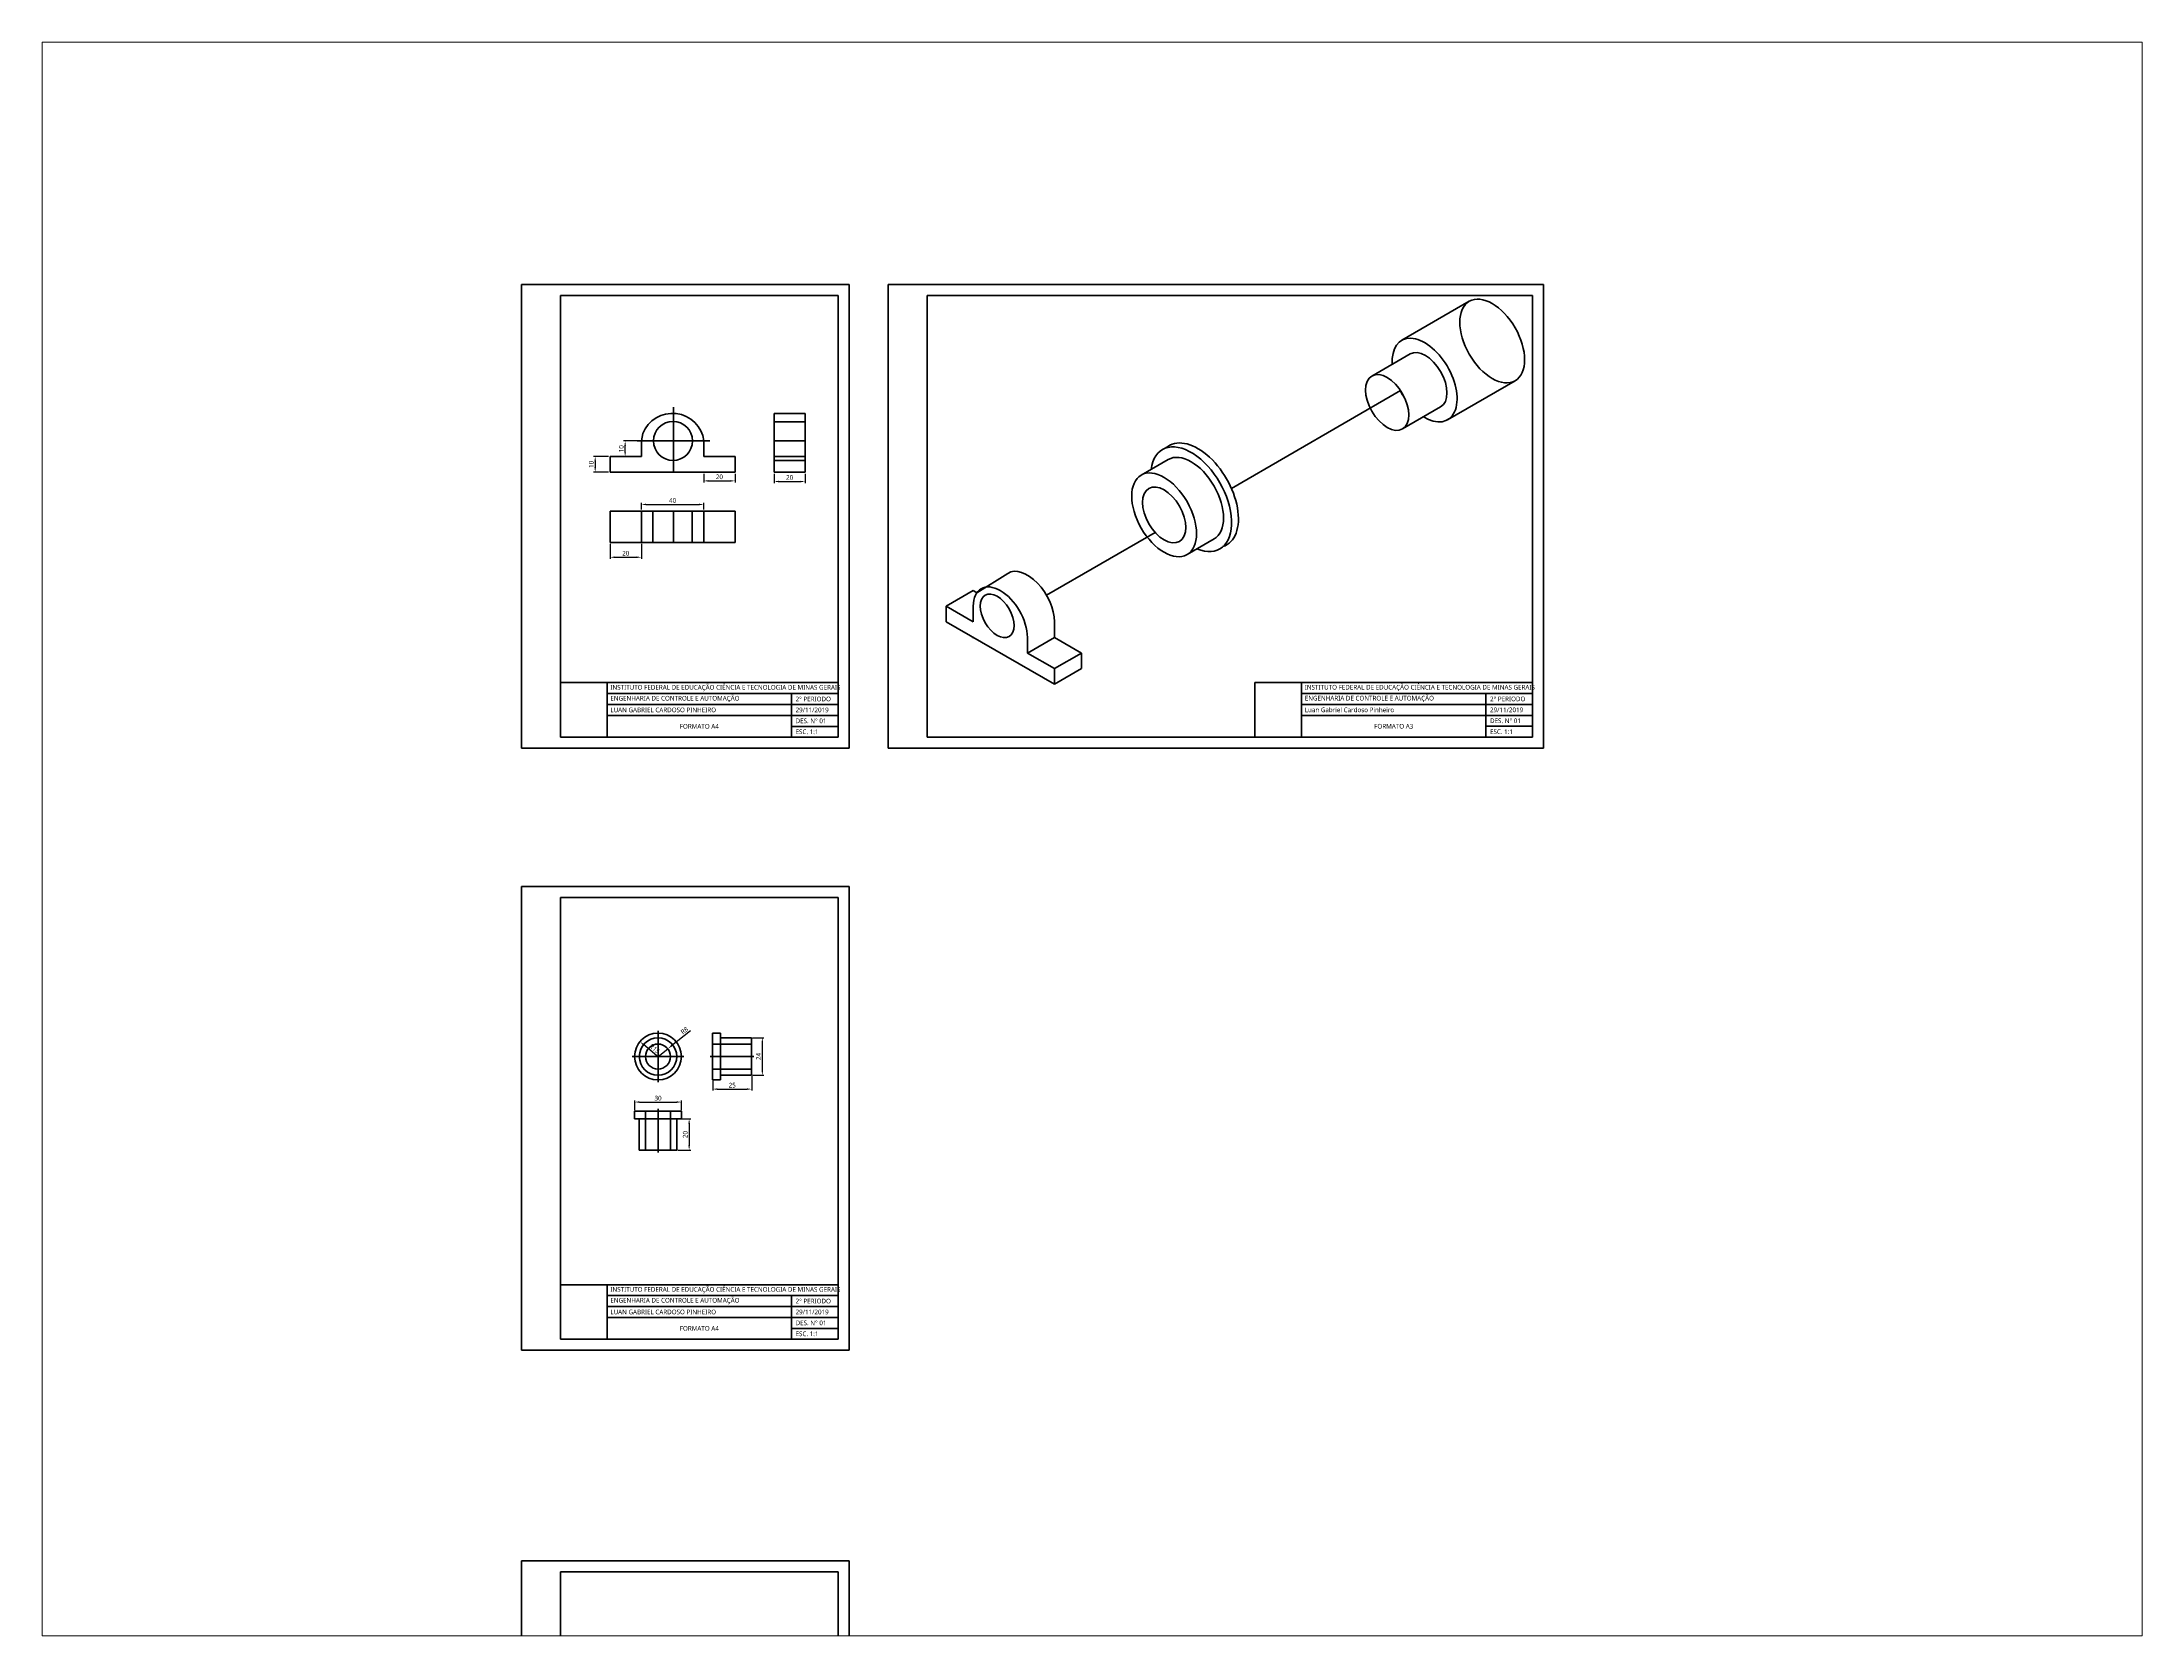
# Paper-space layout 'Layout1' of a CAD drawing. Header units: millimetres. Extents: x 26 to 231, y 20 to 176.
# The model-space entities are those that its viewports show. They can reach past a viewport. Long polylines and large blocks are cut down to what shows.
import ezdxf

# ---------------------------------------------------------------- set-up
doc = ezdxf.new("R2010")
doc.units = ezdxf.units.MM
for name, pattern in [('DASHDOT2', [12.7, 6.35, -3.175, 0, -3.175]), ('DASHED2', [9.525, 6.35, -3.175]), ('TRAÇOPONTO2', [12.7, 6.35, -3.175, 0, -3.175])]:
    doc.linetypes.add(name, pattern=pattern)
for name, color, linetype, lineweight in [('Continua Estreita', 4, 'Continuous', 50), ('Continua Larga', 3, 'Continuous', 70), ('Cotas', 3, 'Continuous', 50)]:
    doc.layers.add(name, color=color, linetype=linetype, lineweight=lineweight)
for name, color, linetype, lineweight, plot in [('Texto', 3, 'Continuous', 70, False), ('Tracejada Larga', 1, 'DASHED2', 70, False), ('Traço ponto estreita', 2, 'TRAÇOPONTO2', 50, False), ('TraçoPonto Estreita', 2, 'DASHDOT2', 50, False)]:
    doc.layers.add(name, color=color, linetype=linetype, lineweight=lineweight, plot=plot)
doc.styles.add('Luan', font='trebuc.ttf', dxfattribs={"height": 3})
doc.styles.add('Matheus_Aganete', font='trebuc.ttf', dxfattribs={"height": 3})
doc.dimstyles.new('Luan', dxfattribs={"dimtxt": 3, "dimasz": 3, "dimexe": 1, "dimexo": 1, "dimgap": 1, "dimtad": 1, "dimtxsty": 'Luan', "dimcen": 0, "dimadec": 0, "dimazin": 0, "dimtfac": 1, "dimtmove": 0, "dimatfit": 3, "dimfxl": 1, "dimarcsym": 0})
doc.dimstyles.new('Matheus', dxfattribs={"dimtxt": 3, "dimasz": 3, "dimexe": 1, "dimexo": 0.6245, "dimgap": 1, "dimtad": 1, "dimtxsty": 'Matheus_Aganete', "dimcen": 0, "dimadec": 0, "dimazin": 0, "dimtfac": 1, "dimtmove": 0, "dimatfit": 3, "dimfxl": 1, "dimarcsym": 0})

# ---------------------------------------------------------------- blocks, each defined once
blk = doc.blocks.new('*D6')
at = {"layer": 'Continua Larga', "color": 0, "lineweight": -2, "transparency": 16777216}
blk.add_line((1096.6, 2058.1), (1088, 2065.2), dxfattribs=at)
at = {"layer": 'Continua Larga', "color": 0, "transparency": 16777216}
blk.add_solid([(1088.3, 2065.5), (1087.7, 2064.8), (1085.6, 2067.1)], dxfattribs=at)
at = {"layer": 'Defpoints', "color": 0, "transparency": 16777216}
for p in [(1085.6, 2067.1), (1097.3, 2057.6)]:
    blk.add_point(p, dxfattribs=at)
at = {"layer": 'Continua Larga', "color": 0, "transparency": 16777216, "insert": (1095.1, 2062.6), "char_height": 3, "attachment_point": 5, "rotation": 320.6874, "style": 'Matheus_Aganete'}
blk.add_mtext('R15', dxfattribs=at)
blk = doc.blocks.new('*D7')
at = {"layer": 'Continua Larga', "color": 0, "lineweight": -2, "transparency": 16777216}
for p, q in [((1157.9, 2069.6), (1165.1, 2069.6)), ((1164.1, 2066.6), (1164.1, 2048.6)), ((1157.9, 2045.6), (1165.1, 2045.6))]:
    blk.add_line(p, q, dxfattribs=at)
at = {"layer": 'Continua Larga', "color": 0, "transparency": 16777216}
for points in [[(1163.6, 2066.6), (1164.6, 2066.6), (1164.1, 2069.6)], [(1163.6, 2048.6), (1164.6, 2048.6), (1164.1, 2045.6)]]:
    blk.add_solid(points, dxfattribs=at)
at = {"layer": 'Defpoints', "color": 0, "transparency": 16777216}
for p in [(1157.3, 2069.6), (1157.3, 2045.6), (1164.1, 2045.6)]:
    blk.add_point(p, dxfattribs=at)
at = {"layer": 'Continua Larga', "color": 0, "transparency": 16777216, "insert": (1161.6, 2057.6), "char_height": 3, "attachment_point": 5, "rotation": 90, "style": 'Matheus_Aganete'}
blk.add_mtext('24', dxfattribs=at)
blk = doc.blocks.new('*D8')
at = {"layer": 'Continua Larga', "color": 0, "lineweight": -2, "transparency": 16777216}
for p, q in [((1082.3, 2023.2), (1082.3, 2029.4)), ((1085.3, 2028.4), (1109.3, 2028.4)), ((1112.3, 2023.2), (1112.3, 2029.4))]:
    blk.add_line(p, q, dxfattribs=at)
at = {"layer": 'Continua Larga', "color": 0, "transparency": 16777216}
for points in [[(1085.3, 2028.9), (1085.3, 2027.9), (1082.3, 2028.4)], [(1109.3, 2028.9), (1109.3, 2027.9), (1112.3, 2028.4)]]:
    blk.add_solid(points, dxfattribs=at)
at = {"layer": 'Defpoints', "color": 0, "transparency": 16777216}
for p in [(1082.3, 2022.6), (1112.3, 2028.4), (1112.3, 2022.6)]:
    blk.add_point(p, dxfattribs=at)
at = {"layer": 'Continua Larga', "color": 0, "transparency": 16777216, "insert": (1097.3, 2030.9), "char_height": 3, "attachment_point": 5, "style": 'Matheus_Aganete'}
blk.add_mtext('30', dxfattribs=at)
blk = doc.blocks.new('*D9')
at = {"layer": 'Continua Larga', "color": 0, "lineweight": -2, "transparency": 16777216}
for p, q in [((1132.3, 2041.9), (1132.3, 2035.7)), ((1135.3, 2036.7), (1154.3, 2036.7)), ((1157.3, 2044.9), (1157.3, 2035.7))]:
    blk.add_line(p, q, dxfattribs=at)
at = {"layer": 'Continua Larga', "color": 0, "transparency": 16777216}
for points in [[(1135.3, 2037.2), (1135.3, 2036.2), (1132.3, 2036.7)], [(1154.3, 2037.2), (1154.3, 2036.2), (1157.3, 2036.7)]]:
    blk.add_solid(points, dxfattribs=at)
at = {"layer": 'Defpoints', "color": 0, "transparency": 16777216}
for p in [(1157.3, 2045.6), (1132.3, 2042.6), (1157.3, 2036.7)]:
    blk.add_point(p, dxfattribs=at)
at = {"layer": 'Continua Larga', "color": 0, "transparency": 16777216, "insert": (1144.8, 2039.2), "char_height": 3, "attachment_point": 5, "style": 'Matheus_Aganete'}
blk.add_mtext('25', dxfattribs=at)
blk = doc.blocks.new('*D10')
at = {"layer": 'Continua Larga', "color": 0, "lineweight": -2, "transparency": 16777216}
for p, q in [((1109.9, 2017.6), (1118.2, 2017.6)), ((1117.2, 2014.6), (1117.2, 2000.6)), ((1109.9, 1997.6), (1118.2, 1997.6))]:
    blk.add_line(p, q, dxfattribs=at)
at = {"layer": 'Continua Larga', "color": 0, "transparency": 16777216}
for points in [[(1116.7, 2014.6), (1117.7, 2014.6), (1117.2, 2017.6)], [(1116.7, 2000.6), (1117.7, 2000.6), (1117.2, 1997.6)]]:
    blk.add_solid(points, dxfattribs=at)
at = {"layer": 'Defpoints', "color": 0, "transparency": 16777216}
for p in [(1109.3, 2017.6), (1109.3, 1997.6), (1117.2, 1997.6)]:
    blk.add_point(p, dxfattribs=at)
at = {"layer": 'Continua Larga', "color": 0, "transparency": 16777216, "insert": (1114.7, 2007.6), "char_height": 3, "attachment_point": 5, "rotation": 90, "style": 'Matheus_Aganete'}
blk.add_mtext('20', dxfattribs=at)
blk = doc.blocks.new('*D11')
at = {"layer": 'Continua Larga', "color": 0, "lineweight": -2, "transparency": 16777216}
for p, q in [((1118.1, 2074.1), (1105.9, 2064.4)), ((1097.3, 2057.6), (1103.5, 2062.5))]:
    blk.add_line(p, q, dxfattribs=at)
at = {"layer": 'Continua Larga', "color": 0, "transparency": 16777216}
blk.add_solid([(1105.6, 2064.8), (1106.2, 2064), (1103.5, 2062.5)], dxfattribs=at)
at = {"layer": 'Defpoints', "color": 0, "transparency": 16777216}
for p in [(1103.5, 2062.5), (1097.3, 2057.6)]:
    blk.add_point(p, dxfattribs=at)
at = {"layer": 'Continua Larga', "color": 0, "transparency": 16777216, "insert": (1114.2, 2074.2), "char_height": 3, "attachment_point": 5, "rotation": 38.4216, "style": 'Matheus_Aganete'}
blk.add_mtext('R8', dxfattribs=at)
blk = doc.blocks.new('*D30')
at = {"layer": 'Cotas', "color": 0, "lineweight": -2, "transparency": 16777216}
for p, q in [((1171.6, 2430.9), (1171.6, 2424.9)), ((1174.6, 2425.9), (1188.6, 2425.9)), ((1191.6, 2430.9), (1191.6, 2424.9))]:
    blk.add_line(p, q, dxfattribs=at)
at = {"layer": 'Cotas', "color": 0, "transparency": 16777216}
for points in [[(1174.6, 2426.4), (1174.6, 2425.4), (1171.6, 2425.9)], [(1188.6, 2426.4), (1188.6, 2425.4), (1191.6, 2425.9)]]:
    blk.add_solid(points, dxfattribs=at)
at = {"layer": 'Defpoints', "color": 0, "transparency": 16777216}
for p in [(1171.6, 2431.9), (1191.6, 2431.9), (1191.6, 2425.9)]:
    blk.add_point(p, dxfattribs=at)
at = {"layer": 'Cotas', "color": 0, "transparency": 16777216, "insert": (1181.6, 2428.5), "char_height": 3, "attachment_point": 5, "style": 'Luan'}
blk.add_mtext('20', dxfattribs=at)
blk = doc.blocks.new('*D31')
at = {"layer": 'Cotas', "color": 0, "lineweight": -2, "transparency": 16777216}
for p, q in [((1065.6, 2441.9), (1056, 2441.9)), ((1057, 2438.9), (1057, 2434.9)), ((1065.6, 2431.9), (1056, 2431.9))]:
    blk.add_line(p, q, dxfattribs=at)
at = {"layer": 'Cotas', "color": 0, "transparency": 16777216}
for points in [[(1056.5, 2438.9), (1057.5, 2438.9), (1057, 2441.9)], [(1056.5, 2434.9), (1057.5, 2434.9), (1057, 2431.9)]]:
    blk.add_solid(points, dxfattribs=at)
at = {"layer": 'Defpoints', "color": 0, "transparency": 16777216}
for p in [(1066.6, 2441.9), (1057, 2431.9), (1066.6, 2431.9)]:
    blk.add_point(p, dxfattribs=at)
at = {"layer": 'Cotas', "color": 0, "transparency": 16777216, "insert": (1054.5, 2436.9), "char_height": 3, "attachment_point": 5, "rotation": 90, "style": 'Luan'}
blk.add_mtext('10', dxfattribs=at)
blk = doc.blocks.new('*D32')
at = {"layer": 'Cotas', "color": 0, "lineweight": -2, "transparency": 16777216}
for p, q in [((1085.6, 2451.9), (1075.2, 2451.9)), ((1085.6, 2441.9), (1075.2, 2441.9)), ((1076.2, 2444.9), (1076.2, 2448.9))]:
    blk.add_line(p, q, dxfattribs=at)
at = {"layer": 'Cotas', "color": 0, "transparency": 16777216}
for points in [[(1075.7, 2448.9), (1076.7, 2448.9), (1076.2, 2451.9)], [(1075.7, 2444.9), (1076.7, 2444.9), (1076.2, 2441.9)]]:
    blk.add_solid(points, dxfattribs=at)
at = {"layer": 'Defpoints', "color": 0, "transparency": 16777216}
for p in [(1076.2, 2451.9), (1086.6, 2451.9), (1086.6, 2441.9)]:
    blk.add_point(p, dxfattribs=at)
at = {"layer": 'Cotas', "color": 0, "transparency": 16777216, "insert": (1073.7, 2446.9), "char_height": 3, "attachment_point": 5, "rotation": 90, "style": 'Luan'}
blk.add_mtext('10', dxfattribs=at)
blk = doc.blocks.new('*D33')
at = {"layer": 'Cotas', "color": 0, "lineweight": -2, "transparency": 16777216}
for p, q in [((1126.6, 2430.9), (1126.6, 2425.3)), ((1129.6, 2426.3), (1143.6, 2426.3)), ((1146.6, 2430.9), (1146.6, 2425.3))]:
    blk.add_line(p, q, dxfattribs=at)
at = {"layer": 'Cotas', "color": 0, "transparency": 16777216}
for points in [[(1129.6, 2426.8), (1129.6, 2425.8), (1126.6, 2426.3)], [(1143.6, 2426.8), (1143.6, 2425.8), (1146.6, 2426.3)]]:
    blk.add_solid(points, dxfattribs=at)
at = {"layer": 'Defpoints', "color": 0, "transparency": 16777216}
for p in [(1126.6, 2431.9), (1146.6, 2431.9), (1146.6, 2426.3)]:
    blk.add_point(p, dxfattribs=at)
at = {"layer": 'Cotas', "color": 0, "transparency": 16777216, "insert": (1136.6, 2428.9), "char_height": 3, "attachment_point": 5, "style": 'Luan'}
blk.add_mtext('20', dxfattribs=at)
blk = doc.blocks.new('*D34')
at = {"layer": 'Cotas', "color": 0, "lineweight": -2, "transparency": 16777216}
for p, q in [((1066.6, 2385.9), (1066.6, 2376.4)), ((1086.6, 2385.9), (1086.6, 2376.4)), ((1069.6, 2377.4), (1083.6, 2377.4))]:
    blk.add_line(p, q, dxfattribs=at)
at = {"layer": 'Cotas', "color": 0, "transparency": 16777216}
for points in [[(1069.6, 2377.9), (1069.6, 2376.9), (1066.6, 2377.4)], [(1083.6, 2377.9), (1083.6, 2376.9), (1086.6, 2377.4)]]:
    blk.add_solid(points, dxfattribs=at)
at = {"layer": 'Defpoints', "color": 0, "transparency": 16777216}
for p in [(1066.6, 2386.9), (1086.6, 2386.9), (1086.6, 2377.4)]:
    blk.add_point(p, dxfattribs=at)
at = {"layer": 'Cotas', "color": 0, "transparency": 16777216, "insert": (1076.6, 2379.9), "char_height": 3, "attachment_point": 5, "style": 'Luan'}
blk.add_mtext('20', dxfattribs=at)
blk = doc.blocks.new('*D35')
at = {"layer": 'Cotas', "color": 0, "lineweight": -2, "transparency": 16777216}
for p, q in [((1086.6, 2407.9), (1086.6, 2412.2)), ((1089.6, 2411.2), (1123.6, 2411.2)), ((1126.6, 2407.9), (1126.6, 2412.2))]:
    blk.add_line(p, q, dxfattribs=at)
at = {"layer": 'Cotas', "color": 0, "transparency": 16777216}
for points in [[(1089.6, 2411.7), (1089.6, 2410.7), (1086.6, 2411.2)], [(1123.6, 2411.7), (1123.6, 2410.7), (1126.6, 2411.2)]]:
    blk.add_solid(points, dxfattribs=at)
at = {"layer": 'Defpoints', "color": 0, "transparency": 16777216}
for p in [(1126.6, 2411.2), (1086.6, 2406.9), (1126.6, 2406.9)]:
    blk.add_point(p, dxfattribs=at)
at = {"layer": 'Cotas', "color": 0, "transparency": 16777216, "insert": (1106.6, 2413.7), "char_height": 3, "attachment_point": 5, "style": 'Luan'}
blk.add_mtext('40', dxfattribs=at)

msp = doc.modelspace()

# ---------------------------------------------------------------- linework, layer by layer
at = {"layer": 'Continua Estreita'}
for p, q in [((1009.707, 2255.07), (1009.707, 2552.07)), ((1009.707, 2552.07), (1219.707, 2552.07)), ((1219.707, 2552.07), (1219.707, 2255.07)), ((1664.707, 2552.07), (1244.707, 2552.07)), ((1244.707, 2552.07), (1244.707, 2255.07)), ((1664.707, 2255.07), (1664.707, 2552.07)), ((1219.707, 2255.07), (1009.707, 2255.07)), ((1244.707, 2255.07), (1664.707, 2255.07)), ((1009.707, 1869.417), (1009.707, 2166.417)), ((1009.707, 2166.417), (1219.707, 2166.417)), ((1219.707, 2166.417), (1219.707, 1869.417)), ((1219.707, 1869.417), (1009.707, 1869.417)), ((1009.707, 1437.51), (1009.707, 1734.51)), ((1009.707, 1734.51), (1219.707, 1734.51)), ((1219.707, 1734.51), (1219.707, 1437.51))]:
    msp.add_line(p, q, dxfattribs=at)
at = {"layer": 'Continua Larga'}
for p, q in [((1034.707, 2262.07), (1034.707, 2545.07)), ((1034.707, 2545.07), (1212.707, 2545.07)), ((1212.707, 2545.07), (1212.707, 2262.07)), ((1269.707, 2545.07), (1269.707, 2262.07)), ((1657.707, 2545.07), (1269.707, 2545.07)), ((1657.707, 2262.07), (1657.707, 2545.07)), ((1573.809, 2516.34), (1617.11, 2541.34)), ((1554.732, 2493.486), (1579.182, 2507.602)), ((1603.203, 2465.428), (1646.504, 2490.428)), ((1171.618, 2441.927), (1171.618, 2469.566)), ((1171.618, 2469.566), (1191.618, 2469.566)), ((1191.618, 2469.566), (1191.618, 2441.927)), ((1574.328, 2459.545), (1598.778, 2473.661)), ((1086.618, 2451.927), (1087.554, 2456.614)), ((1086.618, 2441.927), (1086.618, 2451.927)), ((1126.618, 2441.927), (1126.618, 2451.927)), ((1066.618, 2431.927), (1066.618, 2441.927)), ((1066.618, 2441.927), (1086.618, 2441.927)), ((1106.765, 2437.133), (1106.858, 2437.133)), ((1146.618, 2441.927), (1126.618, 2441.927)), ((1146.618, 2431.927), (1146.618, 2441.927)), ((1191.618, 2441.927), (1171.618, 2441.927)), ((1171.618, 2441.927), (1171.618, 2431.927)), ((1191.618, 2431.927), (1191.618, 2441.927)), ((1406.867, 2429.993), (1424.188, 2439.993)), ((1422.208, 2447.169), (1424.311, 2448.531)), ((1066.618, 2431.927), (1146.618, 2431.927)), ((1171.618, 2431.927), (1191.618, 2431.927)), ((1066.618, 2406.927), (1146.618, 2406.927)), ((1066.618, 2386.927), (1066.618, 2406.927)), ((1086.604, 2406.927), (1086.604, 2386.927)), ((1126.618, 2406.927), (1126.618, 2386.927)), ((1146.618, 2406.927), (1146.618, 2386.927)), ((1146.618, 2386.927), (1066.618, 2386.927)), ((1436.261, 2379.081), (1453.582, 2389.081)), ((1281.96, 2346.029), (1299.28, 2356.029)), ((1299.28, 2356.029), (1301.494, 2354.534)), ((1301.494, 2354.534), (1321.404, 2367.079)), ((1281.96, 2336.029), (1281.96, 2346.029)), ((1281.96, 2346.029), (1299.28, 2336.029)), ((1299.28, 2336.029), (1299.28, 2346.029)), ((1281.96, 2336.029), (1351.242, 2296.029)), ((1351.242, 2326.029), (1351.242, 2336.029)), ((1351.242, 2326.029), (1351.242, 2336.029)), ((1333.921, 2316.029), (1333.921, 2326.029)), ((1333.921, 2316.029), (1351.242, 2326.029)), ((1351.242, 2306.029), (1333.921, 2316.029)), ((1368.562, 2316.029), (1351.242, 2326.029)), ((1351.242, 2306.029), (1368.562, 2316.029)), ((1368.562, 2316.029), (1368.562, 2306.029)), ((1351.242, 2296.029), (1351.242, 2306.029)), ((1368.562, 2306.029), (1351.242, 2296.029)), ((1212.707, 2297.07), (1034.707, 2297.07)), ((1064.707, 2297.07), (1064.707, 2262.07)), ((1212.707, 2290.07), (1064.707, 2290.07)), ((1182.707, 2290.07), (1182.707, 2262.07)), ((1657.707, 2297.116), (1479.707, 2297.116)), ((1479.707, 2297.116), (1479.707, 2262.07)), ((1509.707, 2297.116), (1509.707, 2262.116)), ((1657.707, 2290.116), (1509.707, 2290.116)), ((1627.707, 2290.116), (1627.707, 2262.116)), ((1212.707, 2283.07), (1064.707, 2283.07)), ((1212.707, 2276.07), (1064.707, 2276.07)), ((1657.707, 2283.116), (1509.707, 2283.116)), ((1657.707, 2276.116), (1509.707, 2276.116)), ((1212.707, 2262.07), (1034.707, 2262.07)), ((1212.707, 2269.07), (1182.707, 2269.07)), ((1269.707, 2262.07), (1657.707, 2262.07)), ((1657.707, 2269.116), (1627.707, 2269.116)), ((1034.707, 1876.417), (1034.707, 2159.417)), ((1034.707, 2159.417), (1212.707, 2159.417)), ((1212.707, 2159.417), (1212.707, 1876.417)), ((1132.255, 2042.554), (1132.255, 2072.554)), ((1132.255, 2072.554), (1137.255, 2072.554)), ((1137.255, 2069.554), (1137.255, 2072.554)), ((1137.255, 2069.554), (1157.255, 2069.554)), ((1137.255, 2069.554), (1137.255, 2045.554)), ((1157.255, 2069.554), (1157.255, 2045.554)), ((1137.255, 2042.554), (1137.255, 2045.554)), ((1137.255, 2045.554), (1157.255, 2045.554)), ((1137.255, 2042.554), (1132.255, 2042.554)), ((1082.255, 2022.554), (1112.255, 2022.554)), ((1082.255, 2017.554), (1082.255, 2022.554)), ((1112.255, 2022.554), (1112.255, 2017.554)), ((1082.255, 2017.554), (1112.255, 2017.554)), ((1085.255, 2017.554), (1085.255, 1997.554)), ((1109.255, 2017.554), (1109.255, 1997.554)), ((1109.255, 1997.554), (1085.255, 1997.554)), ((1212.707, 1911.417), (1034.707, 1911.417)), ((1064.707, 1911.417), (1064.707, 1876.417)), ((1212.707, 1904.417), (1064.707, 1904.417)), ((1182.707, 1904.417), (1182.707, 1876.417)), ((1212.707, 1897.417), (1064.707, 1897.417)), ((1212.707, 1890.417), (1064.707, 1890.417)), ((1212.707, 1876.417), (1034.707, 1876.417)), ((1212.707, 1883.417), (1182.707, 1883.417)), ((1034.707, 1444.51), (1034.707, 1727.51)), ((1034.707, 1727.51), (1212.707, 1727.51)), ((1212.707, 1727.51), (1212.707, 1444.51))]:
    msp.add_line(p, q, dxfattribs=at)
for centre, radius in [((1106.858, 2451.927), 12.5), ((1097.255, 2057.554), 15), ((1097.255, 2057.554), 12), ((1097.255, 2057.554), 8)]:
    msp.add_circle(centre, radius, dxfattribs=at)
msp.add_arc((1106.485, 2449.26), 20.309, 7.544488, 158.772056, dxfattribs=at)
for centre, major_axis in [((1631.807, 2515.884), (14.697, -25.456)), ((1564.53, 2476.515), (9.798, -16.971)), ((1421.564, 2404.537), (14.697, -25.456)), ((1421.564, 2404.537), (9.798, -16.971)), ((1314.568, 2339.861), (7.655, -13.258))]:
    msp.add_ellipse(centre, major_axis=major_axis, ratio=0.57735027, dxfattribs=at)
for centre, major_axis, start_param, end_param in [((1588.506, 2490.884), (14.697, -25.456), 5.46311893, 10.28646153), ((1588.98, 2490.632), (9.798, -16.971), 6.28318531, 9.42477796), ((1588.506, 2490.884), (14.697, -25.456), 4.59637891, 4.84722907), ((1438.885, 2414.537), (18.371, -31.82), 5.6396842, 10.06827907), ((1443.215, 2417.037), (18.371, -31.82), 6.16505965, 9.54290361), ((1438.885, 2414.537), (14.697, -25.456), 6.28318531, 9.42477796), ((1333.921, 2346.029), (12.247, -21.213), 7.06858347, 9.44709932), ((1316.601, 2336.029), (12.247, -21.213), 7.06858347, 10.21017612)]:
    msp.add_ellipse(centre, major_axis=major_axis, ratio=0.57735027, start_param=start_param, end_param=end_param, dxfattribs=at)
at = {"layer": 'Tracejada Larga'}
for p, q in [((1107.185, 2473.522), (1107.185, 2431.927)), ((1171.618, 2464.161), (1191.618, 2464.161)), ((1083.844, 2451.927), (1130.525, 2451.927)), ((1171.618, 2439.427), (1191.618, 2439.427)), ((1093.933, 2406.927), (1093.933, 2386.927)), ((1119.079, 2406.927), (1119.079, 2386.927)), ((1132.255, 2065.554), (1157.255, 2065.554)), ((1132.255, 2049.554), (1157.255, 2049.554)), ((1089.255, 2022.554), (1089.255, 1997.554)), ((1105.255, 2022.554), (1105.255, 1997.554))]:
    msp.add_line(p, q, dxfattribs=at)
at = {"layer": 'Traço ponto estreita'}
for p, q in [((1464.688, 2421.527), (1573.11, 2484.125)), ((1171.618, 2451.927), (1191.618, 2451.927)), ((1107.185, 2406.927), (1107.185, 2386.927)), ((1346.169, 2353.1), (1415.808, 2393.306)), ((1298.731, 2325.712), (1299.28, 2326.029))]:
    msp.add_line(p, q, dxfattribs=at)
at = {"layer": 'TraçoPonto Estreita'}
for p, q in [((1097.255, 2041.054), (1097.255, 2074.054)), ((1080.755, 2057.554), (1113.755, 2057.554)), ((1130.755, 2057.554), (1158.755, 2057.554)), ((1097.255, 2024.054), (1097.255, 1996.054))]:
    msp.add_line(p, q, dxfattribs=at)

# ---------------------------------------------------------------- texts
at = {"layer": 'Texto', "char_height": 3, "style": 'Matheus_Aganete'}
for s, width, insert, attachment_point in [('INSTITUTO FEDERAL DE EDUCAÇÃO CIÊNCIA E TECNOLOGIA DE MINAS GERAIS ', 146.00224, (1066.705, 2293.57), 4), ('ENGENHARIA DE CONTROLE E AUTOMAÇÃO', 116.00224, (1066.705, 2286.57), 4), ('2° PERIODO', 27.29693, (1185.41, 2286.57), 4), ('INSTITUTO FEDERAL DE EDUCAÇÃO CIÊNCIA E TECNOLOGIA DE MINAS GERAIS', 146.00224, (1511.705, 2293.616), 4), ('ENGENHARIA DE CONTROLE E AUTOMAÇÃO', 116.00224, (1511.705, 2286.616), 4), ('2° PERIODO', 27.29693, (1630.41, 2286.616), 4), ('LUAN GABRIEL CARDOSO PINHEIRO', 116.00224, (1066.705, 2279.57), 4), ('29/11/2019', 27.29693, (1185.41, 2279.57), 4), ('\\pxt13;Luan Gabriel Cardoso Pinheiro', 116.00224, (1511.705, 2279.616), 4), ('29/11/2019', 27.29693, (1630.41, 2279.616), 4), ('FORMATO A4', 118, (1123.707, 2269.07), 5), ('DES. N° 01', 27.29693, (1185.41, 2272.57), 4), ('ESC. 1:1', 27.29693, (1185.41, 2265.57), 4), ('FORMATO A3', 118, (1568.707, 2269.116), 5), ('DES. N° 01', 27.29693, (1630.41, 2272.616), 4), ('ESC. 1:1', 27.29693, (1630.41, 2265.616), 4), ('INSTITUTO FEDERAL DE EDUCAÇÃO CIÊNCIA E TECNOLOGIA DE MINAS GERAIS ', 146.00224, (1066.705, 1907.917), 4), ('ENGENHARIA DE CONTROLE E AUTOMAÇÃO', 116.00224, (1066.705, 1900.917), 4), ('2° PERIODO', 27.29693, (1185.41, 1900.917), 4), ('LUAN GABRIEL CARDOSO PINHEIRO', 116.00224, (1066.705, 1893.917), 4), ('FORMATO A4', 118, (1123.707, 1883.417), 5), ('29/11/2019', 27.29693, (1185.41, 1893.917), 4), ('DES. N° 01', 27.29693, (1185.41, 1886.917), 4), ('ESC. 1:1', 27.29693, (1185.41, 1879.917), 4)]:
    msp.add_mtext_dynamic_manual_height_columns(s, width=width, gutter_width=15, heights=[0], dxfattribs=dict(at, insert=insert, attachment_point=attachment_point))

# ---------------------------------------------------------------- dimensions: what is measured, and where the dimension line sits
at = {"layer": 'Continua Larga'}
for mpoint, picture, middle in [((1103.523, 2062.525), '*D11', (1115.732, 2072.21)), ((1085.649, 2067.057), '*D6', (1093.462, 2060.659))]:
    dim = msp.add_radius_dim(center=(1097.255, 2057.554), mpoint=mpoint, dimstyle='Matheus', dxfattribs=at)
    dim.commit()
    dim.dimension.update_dxf_attribs({"geometry": picture, "text_midpoint": middle, "dimtype": 164})
for base, p1, p2, picture, middle in [((1164.085, 2045.554), (1157.255, 2069.554), (1157.255, 2045.554), '*D7', (1161.579, 2057.554)), ((1117.225, 1997.554), (1109.255, 2017.554), (1109.255, 1997.554), '*D10', (1114.699, 2007.554))]:
    dim = msp.add_linear_dim(base=base, p1=p1, p2=p2, angle=90, dimstyle='Matheus', dxfattribs=at)
    dim.commit()
    dim.dimension.update_dxf_attribs({"geometry": picture, "text_midpoint": middle})
for base, p1, p2, picture, middle in [((1157.255, 2036.714), (1132.255, 2042.554), (1157.255, 2045.554), '*D9', (1144.755, 2039.24)), ((1112.255, 2028.362), (1082.255, 2022.554), (1112.255, 2022.554), '*D8', (1097.255, 2030.888))]:
    dim = msp.add_linear_dim(base=base, p1=p1, p2=p2, dimstyle='Matheus', dxfattribs=at)
    dim.commit()
    dim.dimension.update_dxf_attribs({"geometry": picture, "text_midpoint": middle})
at = {"layer": 'Cotas'}
for base, p1, p2, picture, middle in [((1076.233, 2451.927), (1086.618, 2441.927), (1086.618, 2451.927), '*D32', (1073.706, 2446.927)), ((1057.005, 2431.927), (1066.618, 2441.927), (1066.618, 2431.927), '*D31', (1054.479, 2436.927))]:
    dim = msp.add_linear_dim(base=base, p1=p1, p2=p2, angle=90, dimstyle='Luan', dxfattribs=at)
    dim.commit()
    dim.dimension.update_dxf_attribs({"geometry": picture, "text_midpoint": middle})
for base, p1, p2, picture, middle in [((1146.618, 2426.329), (1126.618, 2431.927), (1146.618, 2431.927), '*D33', (1136.618, 2428.855)), ((1191.618, 2425.939), (1171.618, 2431.927), (1191.618, 2431.927), '*D30', (1181.618, 2428.465)), ((1126.604, 2411.176), (1086.604, 2406.927), (1126.604, 2406.927), '*D35', (1106.604, 2413.702)), ((1086.618, 2377.386), (1066.618, 2386.927), (1086.618, 2386.927), '*D34', (1076.618, 2379.912))]:
    dim = msp.add_linear_dim(base=base, p1=p1, p2=p2, dimstyle='Luan', dxfattribs=at)
    dim.commit()
    dim.dimension.update_dxf_attribs({"geometry": picture, "text_midpoint": middle})

psp = doc.layouts.get("Layout1")

# ---------------------------------------------------------------- viewports
at = {"layer": 'Continua Estreita', "view_target_point": (1779.701, 2524.078)}
psp.add_viewport(center=(128.5, 97.5), size=(205.6, 156), view_center_point=(-404.346, -327.172), view_height=1021.04797, dxfattribs=at)

doc.saveas('drawing.dxf')
